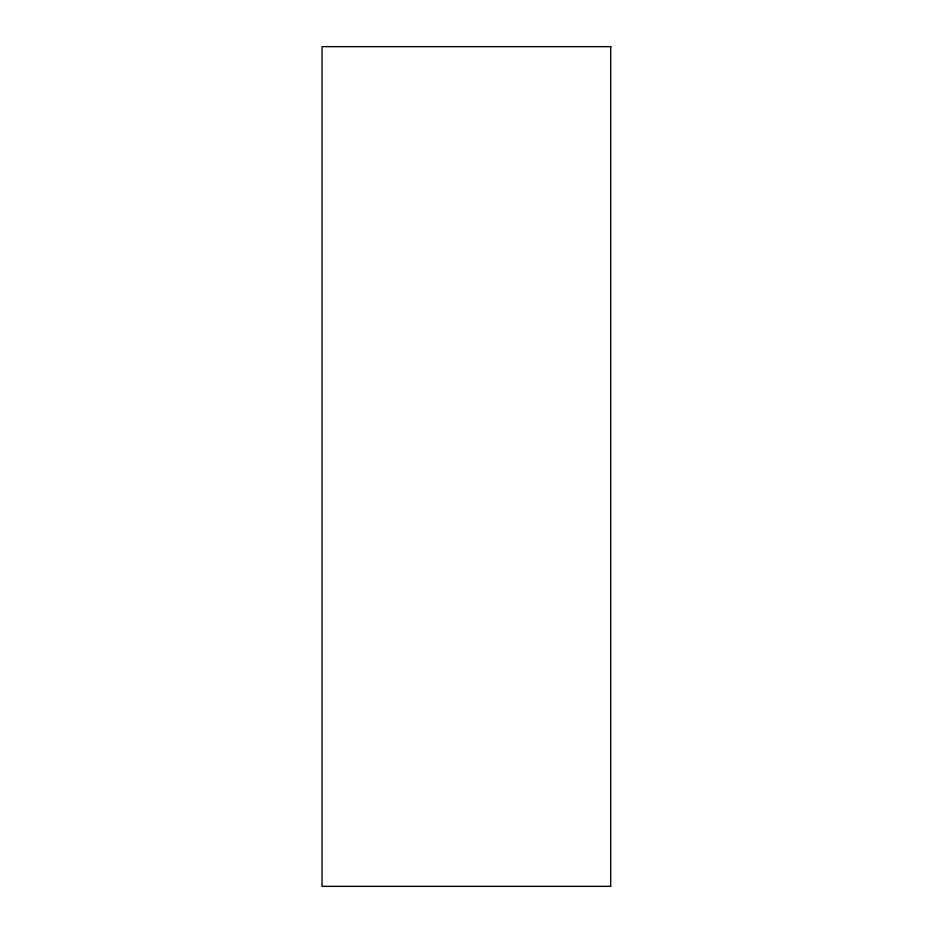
<?xml version="1.0" encoding="UTF-8"?>
<svg xmlns="http://www.w3.org/2000/svg" width="933" height="933" viewBox="0 0 933 933"><rect width="100%" height="100%" fill="white"/><g stroke="black" fill="none" stroke-linecap="round" stroke-linejoin="round"><path stroke-width="1.4" d="M610.952 46.65L322.048 46.65L322.048 886.35L610.823 886.35M610.695 46.65L610.695 886.35"/></g></svg>
